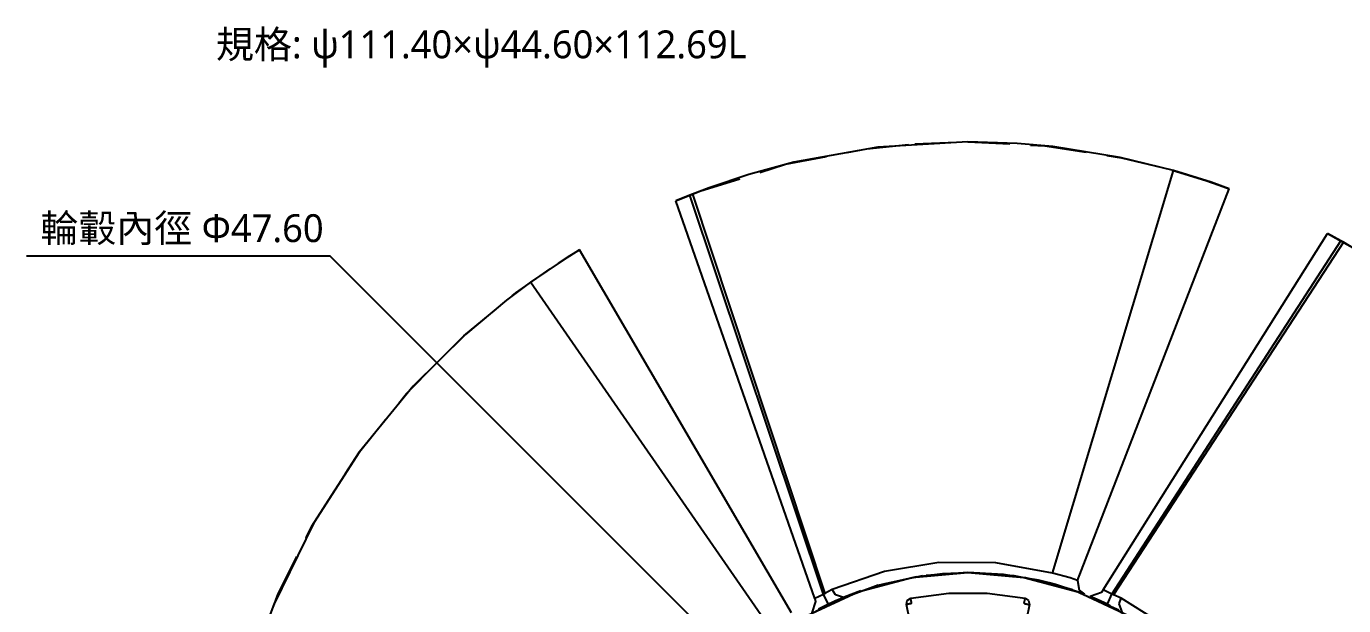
# Model space of a CAD drawing. Header units: metres. Extents: x 16 to 158, y 105 to 226.
# Drawn here: x 16.4 to 111, y 184.6 to 226.2 of the extents above; entities that cross this region are included whole.
import ezdxf

# ---------------------------------------------------------------- set-up
doc = ezdxf.new("R2010")
doc.units = ezdxf.units.M
doc.linetypes.add('DASHED', pattern=[4.5, 3, -1.5])
for name, color, linetype in [('DIM', 2, 'Continuous'), ('HIDDEN', 9, 'DASHED'), ('TEXT', 7, 'Continuous'), ('VISIBLE', 3, 'Continuous')]:
    doc.layers.add(name, color=color, linetype=linetype)
doc.styles.add('CHINESE', font='msjh.ttc')

msp = doc.modelspace()

# ---------------------------------------------------------------- linework, layer by layer
at = {"layer": 'DIM', "color": 2}
for p, q in [((38.191, 209.714), (16.391, 209.714)), ((67.67, 180.234), (38.191, 209.714))]:
    msp.add_line(p, q, dxfattribs=at)
at = {"layer": 'HIDDEN'}
for p, q in [((76.731, 217.422), (80.173, 217.777)), ((80.173, 217.777), (83.982, 217.911)), ((83.982, 217.911), (89.504, 217.628)), ((89.504, 217.628), (95.01, 216.773)), ((70.884, 216.298), (76.731, 217.422)), ((95.01, 216.773), (98.638, 215.884)), ((64.745, 214.368), (70.884, 216.298)), ((98.638, 215.884), (101.066, 215.137)), ((101.066, 215.137), (102.012, 214.812)), ((102.012, 214.812), (102.743, 214.547)), ((63.005, 213.669), (64.745, 214.368)), ((109.797, 211.34), (111.428, 210.415)), ((55.437, 209.748), (56.099, 210.154)), ((51.535, 207.073), (54.592, 209.211)), ((54.592, 209.211), (55.437, 209.748)), ((47.799, 203.992), (51.535, 207.073)), ((43.675, 199.841), (47.799, 203.992)), ((40.296, 195.645), (43.675, 199.841)), ((36.884, 190.314), (40.296, 195.645)), ((34.473, 185.455), (36.884, 190.314)), ((80.262, 186.689), (76.285, 185.669)), ((80.728, 186.761), (77.539, 186.073)), ((80.219, 186.682), (82.144, 186.918)), ((83.982, 186.991), (80.262, 186.689)), ((83.982, 186.991), (80.728, 186.761)), ((87.302, 186.751), (83.982, 186.991)), ((86.53, 186.85), (83.982, 186.991)), ((89.046, 186.429), (86.53, 186.85)), ((89.815, 186.241), (87.302, 186.751)), ((89.046, 186.429), (89.046, 186.428)), ((89.047, 186.428), (89.046, 186.429)), ((89.046, 186.428), (89.18, 186.398)), ((89.047, 186.428), (89.046, 186.428)), ((89.815, 186.237), (89.047, 186.428)), ((89.18, 186.398), (89.311, 186.367)), ((89.569, 186.304), (89.572, 186.304)), ((32.548, 180.335), (34.473, 185.455)), ((77.539, 186.073), (74.478, 184.943)), ((76.285, 185.669), (75.102, 185.214)), ((79.875, 185.143), (82.606, 185.493)), ((82.606, 185.493), (85.359, 185.493)), ((85.359, 185.493), (88.089, 185.143)), ((90.778, 185.967), (89.815, 186.241)), ((90.256, 186.115), (89.815, 186.237)), ((89.822, 186.24), (90.84, 185.948)), ((90.205, 186.136), (91.658, 185.677)), ((90.845, 185.944), (90.256, 186.115)), ((92.344, 185.423), (90.778, 185.967)), ((90.84, 185.948), (91.489, 185.736)), ((90.845, 185.944), (90.84, 185.948)), ((91.489, 185.736), (90.845, 185.944)), ((94.817, 184.288), (91.489, 185.736)), ((91.658, 185.677), (91.671, 185.672)), ((74.478, 184.943), (71.608, 183.392)), ((73.973, 184.707), (73.252, 184.344)), ((75.102, 185.214), (73.973, 184.707)), ((73.981, 184.711), (74.178, 184.804)), ((74.794, 185.082), (74.497, 184.951)), ((79.57, 184.682), (79.626, 184.977)), ((79.626, 184.977), (79.875, 185.143)), ((88.089, 185.143), (88.339, 184.977)), ((88.395, 184.682), (88.173, 183.639)), ((88.339, 184.977), (88.395, 184.682)), ((93.258, 185.044), (92.755, 185.258)), ((93.991, 184.707), (93.258, 185.044)), ((93.334, 185.01), (93.567, 184.906)), ((97.374, 182.706), (93.991, 184.707))]:
    msp.add_line(p, q, dxfattribs=at)
at = {"layer": 'VISIBLE'}
for p, q in [((77.508, 217.521), (71.49, 216.446)), ((83.982, 217.912), (77.508, 217.521)), ((87.505, 217.796), (83.982, 217.912)), ((90.068, 217.567), (87.505, 217.796)), ((94.916, 216.793), (90.068, 217.567)), ((98.728, 215.859), (94.916, 216.793)), ((71.49, 216.446), (68.262, 215.572)), ((90.044, 186.952), (98.728, 215.859)), ((101.444, 215.01), (98.728, 215.859)), ((68.262, 215.572), (65.409, 214.616)), ((102.743, 214.547), (101.444, 215.01)), ((64.016, 214.084), (63.005, 213.669)), ((64.205, 214.159), (64.016, 214.084)), ((73.601, 185.416), (64.016, 214.084)), ((65.409, 214.616), (64.205, 214.159)), ((64.205, 214.159), (73.716, 185.48)), ((91.853, 186.415), (102.743, 214.547)), ((72.982, 185.114), (63.005, 213.669)), ((93.692, 185.735), (109.797, 211.34)), ((110.751, 210.808), (109.797, 211.34)), ((56.099, 210.154), (54.928, 209.427)), ((71.304, 184.1), (56.099, 210.154)), ((94.314, 185.44), (110.751, 210.808)), ((110.928, 210.706), (94.436, 185.39)), ((110.928, 210.706), (110.751, 210.808)), ((112.036, 210.05), (110.928, 210.706)), ((54.928, 209.427), (52.571, 207.833)), ((52.571, 207.833), (50.855, 206.553)), ((69.756, 183.021), (52.571, 207.833)), ((50.855, 206.553), (47.906, 204.089)), ((47.906, 204.089), (44.155, 200.373)), ((44.155, 200.373), (40.3, 195.651)), ((40.3, 195.651), (37.016, 190.549)), ((37.016, 190.549), (34.145, 184.686)), ((81.901, 187.703), (77.989, 187.057)), ((85.993, 187.676), (81.901, 187.703)), ((90.044, 186.952), (85.993, 187.676)), ((77.989, 187.057), (74.245, 185.756)), ((76.092, 185.6), (79.976, 186.641)), ((77.528, 186.07), (80.219, 186.682)), ((79.976, 186.641), (83.982, 186.991)), ((82.144, 186.918), (83.982, 186.991)), ((83.982, 186.991), (87.988, 186.641)), ((83.982, 186.991), (88.118, 186.618)), ((87.988, 186.641), (91.872, 185.6)), ((88.118, 186.618), (90.205, 186.136)), ((89.311, 186.367), (89.569, 186.304)), ((89.572, 186.304), (89.822, 186.24)), ((91.316, 186.598), (90.044, 186.952)), ((91.853, 186.415), (91.316, 186.598)), ((91.853, 186.415), (91.959, 185.709)), ((72.448, 183.901), (76.092, 185.6)), ((73.601, 185.416), (72.982, 185.114)), ((73.716, 185.48), (73.601, 185.416)), ((73.981, 184.711), (73.601, 185.416)), ((74.245, 185.756), (73.716, 185.48)), ((74.47, 185.385), (74.245, 185.756)), ((75.058, 185.195), (74.47, 185.385)), ((75.058, 185.195), (77.528, 186.07)), ((79.875, 185.143), (82.606, 185.493)), ((82.606, 185.493), (85.359, 185.493)), ((85.359, 185.493), (88.089, 185.143)), ((91.658, 185.677), (91.689, 185.666)), ((91.671, 185.672), (92.009, 185.55)), ((91.872, 185.6), (95.517, 183.901)), ((91.959, 185.709), (92.344, 185.423)), ((92.009, 185.55), (92.344, 185.423)), ((92.344, 185.423), (92.147, 185.498)), ((93.557, 185.559), (92.755, 185.258)), ((93.692, 185.735), (93.557, 185.559)), ((94.314, 185.44), (93.692, 185.735)), ((93.999, 184.703), (94.314, 185.44)), ((94.436, 185.39), (94.314, 185.44)), ((94.981, 185.148), (94.436, 185.39)), ((34.145, 184.686), (32.768, 181.009)), ((73.036, 184.898), (72.771, 184.084)), ((72.982, 185.114), (73.036, 184.898)), ((73.553, 184.499), (73.981, 184.711)), ((74.497, 184.951), (74.178, 184.804)), ((75.058, 185.195), (74.794, 185.082)), ((79.57, 184.682), (79.626, 184.977)), ((79.572, 184.683), (79.57, 184.682)), ((79.791, 183.639), (79.57, 184.682)), ((79.791, 183.639), (79.57, 184.682)), ((79.579, 184.684), (79.572, 184.683)), ((79.591, 184.687), (79.579, 184.684)), ((79.607, 184.69), (79.591, 184.687)), ((79.628, 184.695), (79.607, 184.69)), ((79.626, 184.977), (79.875, 185.143)), ((79.652, 184.7), (79.628, 184.695)), ((79.681, 184.706), (79.652, 184.7)), ((79.712, 184.713), (79.681, 184.706)), ((79.747, 184.72), (79.712, 184.713)), ((79.784, 184.728), (79.747, 184.72)), ((79.824, 184.736), (79.784, 184.728)), ((79.864, 184.745), (79.824, 184.736)), ((79.906, 184.754), (79.864, 184.745)), ((79.876, 185.141), (79.875, 185.143)), ((79.877, 185.134), (79.876, 185.141)), ((79.879, 185.122), (79.877, 185.134)), ((79.882, 185.106), (79.879, 185.122)), ((79.886, 185.085), (79.882, 185.106)), ((79.891, 185.06), (79.886, 185.085)), ((79.897, 185.032), (79.891, 185.06)), ((79.903, 185), (79.897, 185.032)), ((79.91, 184.965), (79.903, 185)), ((79.949, 184.763), (79.906, 184.754)), ((79.917, 184.928), (79.91, 184.965)), ((79.924, 184.889), (79.917, 184.928)), ((79.932, 184.848), (79.924, 184.889)), ((79.941, 184.805), (79.932, 184.848)), ((79.949, 184.763), (79.941, 184.805)), ((88.016, 184.763), (88.024, 184.805)), ((88.016, 184.763), (88.058, 184.754)), ((88.024, 184.805), (88.032, 184.848)), ((88.032, 184.848), (88.04, 184.889)), ((88.04, 184.889), (88.048, 184.928)), ((88.048, 184.928), (88.055, 184.965)), ((88.055, 184.965), (88.062, 185)), ((88.058, 184.754), (88.1, 184.745)), ((88.062, 185), (88.068, 185.032)), ((88.068, 185.032), (88.073, 185.06)), ((88.073, 185.06), (88.078, 185.085)), ((88.078, 185.085), (88.082, 185.106)), ((88.082, 185.106), (88.085, 185.122)), ((88.085, 185.122), (88.087, 185.134)), ((88.087, 185.134), (88.089, 185.141)), ((88.089, 185.143), (88.339, 184.977)), ((88.089, 185.141), (88.089, 185.143)), ((88.1, 184.745), (88.141, 184.736)), ((88.141, 184.736), (88.18, 184.728)), ((88.395, 184.682), (88.173, 183.639)), ((88.18, 184.728), (88.217, 184.72)), ((88.217, 184.72), (88.252, 184.713)), ((88.252, 184.713), (88.284, 184.706)), ((88.284, 184.706), (88.312, 184.7)), ((88.312, 184.7), (88.337, 184.695)), ((88.337, 184.695), (88.357, 184.69)), ((88.339, 184.977), (88.395, 184.682)), ((88.357, 184.69), (88.374, 184.687)), ((88.374, 184.687), (88.385, 184.684)), ((88.385, 184.684), (88.392, 184.683)), ((88.392, 184.683), (88.395, 184.682)), ((92.755, 185.258), (93.334, 185.01)), ((93.567, 184.906), (93.999, 184.703)), ((93.999, 184.703), (94.195, 184.607)), ((94.832, 184.741), (94.981, 185.148)), ((95.05, 184.163), (94.832, 184.741)), ((98.332, 183.032), (94.981, 185.148))]:
    msp.add_line(p, q, dxfattribs=at)

# ---------------------------------------------------------------- texts
at = {"layer": 'DIM', "color": 2, "style": 'CHINESE'}
msp.add_text('輪轂內徑 Φ47.60', height=2, dxfattribs=at).set_placement((17.391, 210.714))
at = {"layer": 'TEXT', "style": 'CHINESE'}
msp.add_text('規格: ψ111.40×ψ44.60×112.69L', height=2, dxfattribs=at).set_placement((30, 223.912))

doc.saveas('drawing.dxf')
